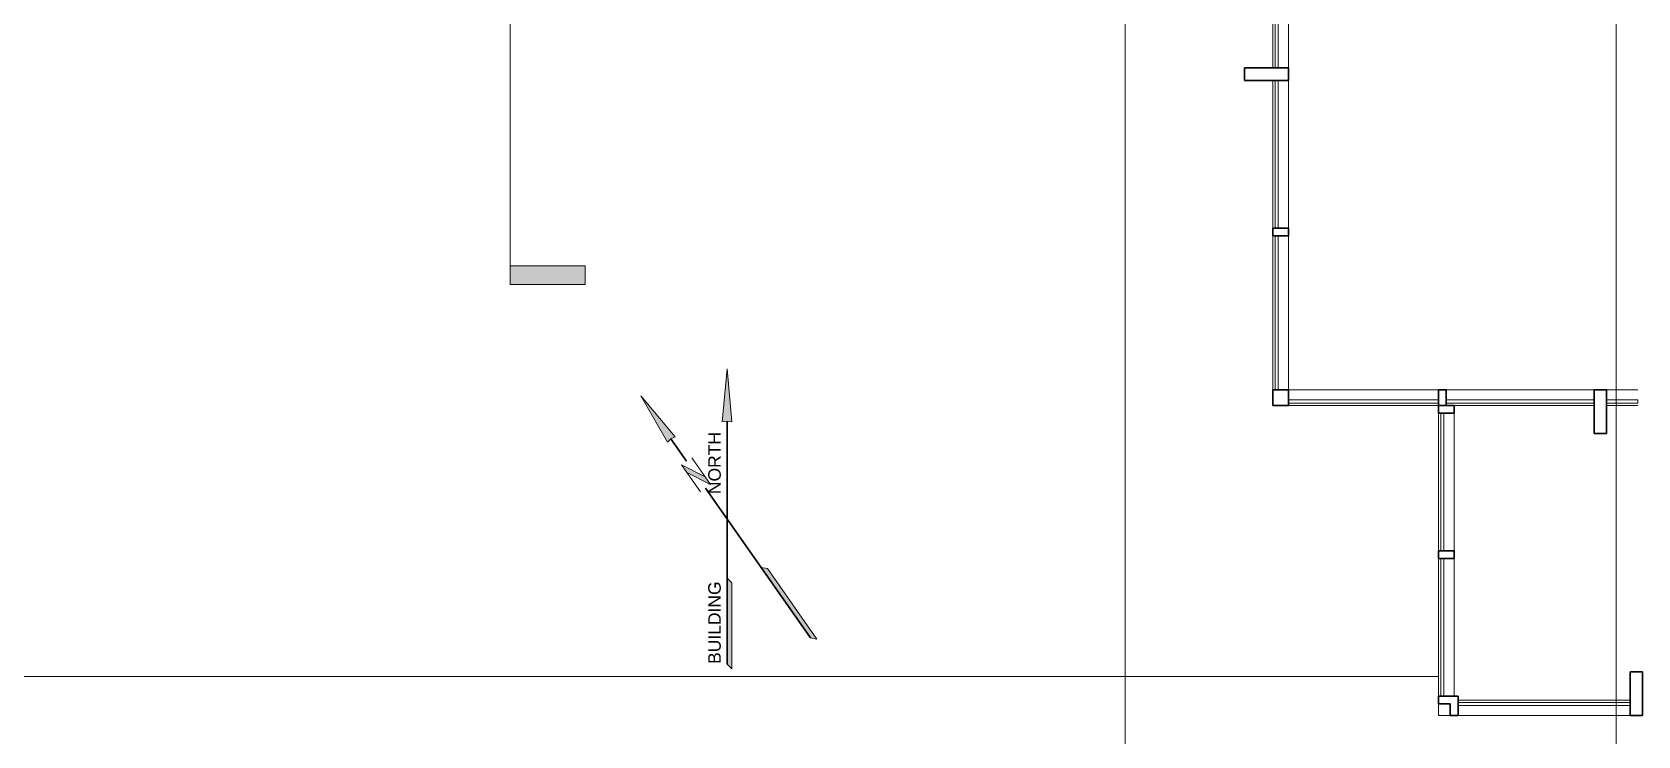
# Model space of a CAD drawing. Header units: inches. Extents: x -1969 to 2015, y -1363 to 1657.
# Drawn here: x 144 to 657, y -559 to -334 of the extents above; entities that cross this region are included whole.
import ezdxf

# ---------------------------------------------------------------- set-up
doc = ezdxf.new("R2010")
doc.units = ezdxf.units.IN
doc.header["$MEASUREMENT"] = 0
for name, color, linetype, lineweight in [('A-ANNO-NOTE', 131, 'Continuous', 9), ('A-FLOR', 192, 'Continuous', 18), ('A-GLAZ-CURT', 52, 'Continuous', 9), ('A-GLAZ-CWMG', 51, 'Continuous', 9), ('G-ANNO-SYMB', 111, 'Continuous', 9)]:
    doc.layers.add(name, color=color, linetype=linetype, lineweight=lineweight)
doc.styles.add('Arial_2', font='arial.ttf', dxfattribs={"height": 0.0625})

# ---------------------------------------------------------------- blocks, each defined once
blk = doc.blocks.new('System Panel - Glazed-538499-GROUND FLOOR')
at = {"layer": 'A-GLAZ-CURT', "lineweight": 18}
for p, q in [((24.625, 1.75), (-24.625, 1.75)), ((-24.625, 1.75), (-24.625, 0.75)), ((-24.625, 0.75), (24.625, 0.75)), ((24.625, 0.75), (24.625, 1.75))]:
    blk.add_line(p, q, dxfattribs=at)
blk = doc.blocks.new('Rectangular Mullion - 2_5_ x 5_ rectangular-530677-GROUND FLOOR')
at = {"layer": 'A-GLAZ-CWMG'}
for p, q in [((540.54, -398.84), (540.54, -448.09)), ((545.54, -398.84), (545.54, -448.09))]:
    blk.add_line(p, q, dxfattribs=at)
blk = doc.blocks.new('System Panel - Glazed-540150-GROUND FLOOR')
at = {"layer": 'A-GLAZ-CURT', "lineweight": 18}
for p, q in [((23.625, 1.75), (-23.625, 1.75)), ((-23.625, 1.75), (-23.625, 0.75)), ((-23.625, 0.75), (23.625, 0.75)), ((23.625, 0.75), (23.625, 1.75))]:
    blk.add_line(p, q, dxfattribs=at)
blk = doc.blocks.new('Rectangular Mullion - 2_5_ x 5_ rectangular-540204-GROUND FLOOR')
at = {"layer": 'A-GLAZ-CWMG'}
for p, q in [((540.54, -349.09), (540.54, -396.34)), ((545.54, -349.09), (545.54, -396.34))]:
    blk.add_line(p, q, dxfattribs=at)
blk = doc.blocks.new('Rectangular Mullion - 2_5_ x 5_ rectangular-540205-GROUND FLOOR')
at = {"layer": 'A-GLAZ-CWMG'}
for p, q in [((540.54, -297.84), (540.54, -345.09)), ((545.54, -297.84), (545.54, -345.09))]:
    blk.add_line(p, q, dxfattribs=at)
blk = doc.blocks.new('Rectangular Mullion - 2_5_ x 5_ rectangular-530509-GROUND FLOOR')
at = {"layer": 'A-GLAZ-CWMG', "lineweight": 30}
for p, q in [((-1.25, 2.5), (1.25, 2.5)), ((-1.25, -2.5), (-1.25, 2.5)), ((1.25, 2.5), (1.25, -2.5)), ((1.25, -2.5), (-1.25, -2.5))]:
    blk.add_line(p, q, dxfattribs=at)
blk = doc.blocks.new('Rectangular Mullion - 4_ x 14_ rectangular-540206-GROUND FLOOR')
at = {"layer": 'A-GLAZ-CWMG', "lineweight": 30}
for p, q in [((-2, 2.5), (2, 2.5)), ((-2, -11.5), (-2, 2.5)), ((2, 2.5), (2, -11.5)), ((2, -11.5), (-2, -11.5))]:
    blk.add_line(p, q, dxfattribs=at)
blk = doc.blocks.new('Quad Corner Mullion - 5_ x 5_ Quad Corner-539104-GROUND FLOOR')
at = {"layer": 'A-GLAZ-CWMG', "lineweight": 30}
for p, q in [((2.5, 2.5), (-2.5, 2.5)), ((-2.5, 2.5), (-2.5, -2.5)), ((2.5, -2.5), (2.5, 2.5)), ((-2.5, -2.5), (2.5, -2.5))]:
    blk.add_line(p, q, dxfattribs=at)
blk = doc.blocks.new('System Panel - Glazed-542889-GROUND FLOOR')
at = {"layer": 'A-GLAZ-CURT', "lineweight": 18}
for p, q in [((24, -0.75), (-24, -0.75)), ((-24, -0.75), (-24, -1.75)), ((-24, -1.75), (24, -1.75)), ((24, -1.75), (24, -0.75))]:
    blk.add_line(p, q, dxfattribs=at)
blk = doc.blocks.new('System Panel - Glazed-542890-GROUND FLOOR')
at = {"layer": 'A-GLAZ-CURT', "lineweight": 18}
for p, q in [((23.625, -0.75), (-23.625, -0.75)), ((-23.625, -0.75), (-23.625, -1.75)), ((-23.625, -1.75), (23.625, -1.75)), ((23.625, -1.75), (23.625, -0.75))]:
    blk.add_line(p, q, dxfattribs=at)
blk = doc.blocks.new('System Panel - Glazed-543510-GROUND FLOOR')
at = {"layer": 'A-GLAZ-CURT', "lineweight": 18}
for p, q in [((5, -0.75), (-5, -0.75)), ((-5, -0.75), (-5, -1.75)), ((-5, -1.75), (5, -1.75)), ((5, -1.75), (5, -0.75))]:
    blk.add_line(p, q, dxfattribs=at)
blk = doc.blocks.new('Rectangular Mullion - 2_5_ x 5_ rectangular-539108-GROUND FLOOR')
at = {"layer": 'A-GLAZ-CWMG'}
for p, q in [((593.54, -448.09), (545.54, -448.09)), ((593.54, -453.09), (545.54, -453.09))]:
    blk.add_line(p, q, dxfattribs=at)
blk = doc.blocks.new('Rectangular Mullion - 2_5_ x 5_ rectangular-540300-GROUND FLOOR')
at = {"layer": 'A-GLAZ-CWMG'}
for p, q in [((643.29, -448.09), (596.04, -448.09)), ((643.29, -453.09), (598.54, -453.09))]:
    blk.add_line(p, q, dxfattribs=at)
blk = doc.blocks.new('Rectangular Mullion - 2_5_ x 5_ rectangular-542884-GROUND FLOOR')
at = {"layer": 'A-GLAZ-CWMG', "lineweight": 30}
for p, q in [((-1.25, 2.5), (1.25, 2.5)), ((-1.25, -2.5), (-1.25, 2.5)), ((1.25, 2.5), (1.25, -2.5)), ((1.25, -2.5), (-1.25, -2.5))]:
    blk.add_line(p, q, dxfattribs=at)
blk = doc.blocks.new('Rectangular Mullion - 4_ x 14_ rectangular-542885-GROUND FLOOR')
at = {"layer": 'A-GLAZ-CWMG', "lineweight": 30}
for p, q in [((-2, 11.5), (2, 11.5)), ((-2, -2.5), (-2, 11.5)), ((2, 11.5), (2, -2.5)), ((2, -2.5), (-2, -2.5))]:
    blk.add_line(p, q, dxfattribs=at)
blk = doc.blocks.new('System Panel - Glazed-541335-GROUND FLOOR')
at = {"layer": 'A-GLAZ-CURT', "lineweight": 18}
for p, q in [((22, -0.75), (-22, -0.75)), ((-22, -0.75), (-22, -1.75)), ((-22, -1.75), (22, -1.75)), ((22, -1.75), (22, -0.75))]:
    blk.add_line(p, q, dxfattribs=at)
blk = doc.blocks.new('Rectangular Mullion - 2_5_ x 5_ rectangular-541358-GROUND FLOOR')
at = {"layer": 'A-GLAZ-CWMG'}
for p, q in [((593.54, -499.59), (593.54, -455.59)), ((598.54, -499.59), (598.54, -455.59))]:
    blk.add_line(p, q, dxfattribs=at)
blk = doc.blocks.new('V Corner Mullion - 5_ V Corner-556745-GROUND FLOOR')
at = {"layer": 'A-GLAZ-CWMG', "lineweight": 30}
for p, q in [((-3.75, -3.75), (-3.75, 2.5)), ((-3.75, 2.5), (-1.25, 2.5)), ((-1.25, 2.5), (-1.25, -1.25)), ((2.5, -3.75), (-3.75, -3.75)), ((-1.25, -1.25), (2.5, -1.25)), ((2.5, -1.25), (2.5, -3.75))]:
    blk.add_line(p, q, dxfattribs=at)
blk = doc.blocks.new('Rectangular Mullion - 2_5_ x 5_ rectangular-556744-GROUND FLOOR')
at = {"layer": 'A-GLAZ-CWMG'}
for p, q in [((593.54, -546.09), (593.54, -502.09)), ((598.54, -546.09), (598.54, -502.09))]:
    blk.add_line(p, q, dxfattribs=at)
blk = doc.blocks.new('Rectangular Mullion - 2_5_ x 5_ rectangular-540920-GROUND FLOOR')
at = {"layer": 'A-GLAZ-CWMG', "lineweight": 30}
for p, q in [((-1.25, 2.5), (1.25, 2.5)), ((-1.25, -2.5), (-1.25, 2.5)), ((1.25, 2.5), (1.25, -2.5)), ((1.25, -2.5), (-1.25, -2.5))]:
    blk.add_line(p, q, dxfattribs=at)
blk = doc.blocks.new('Rectangular Mullion - 2_5_ x 5_ rectangular-541933-GROUND FLOOR')
at = {"layer": 'A-GLAZ-CWMG', "lineweight": 30}
for p, q in [((0, 2.5), (-2.5, 2.5)), ((-2.5, 2.5), (-2.5, -2.5)), ((0, -2.5), (0, 2.5)), ((-2.5, -2.5), (0, -2.5))]:
    blk.add_line(p, q, dxfattribs=at)
blk = doc.blocks.new('System Panel - Glazed-544488-GROUND FLOOR')
at = {"layer": 'A-GLAZ-CURT', "lineweight": 18}
for p, q in [((27.5, 1.75), (-27.5, 1.75)), ((-27.5, 1.75), (-27.5, 0.75)), ((-27.5, 0.75), (27.5, 0.75)), ((27.5, 0.75), (27.5, 1.75))]:
    blk.add_line(p, q, dxfattribs=at)
blk = doc.blocks.new('Rectangular Mullion - 2_5_ x 5_ rectangular-541088-GROUND FLOOR')
at = {"layer": 'A-GLAZ-CWMG'}
for p, q in [((599.79, -547.34), (654.79, -547.34)), ((654.79, -552.34), (599.79, -552.34))]:
    blk.add_line(p, q, dxfattribs=at)
blk = doc.blocks.new('Rectangular Mullion - 4_ x 14_ rectangular-544485-GROUND FLOOR')
at = {"layer": 'A-GLAZ-CWMG', "lineweight": 30}
for p, q in [((-2, 2.5), (2, 2.5)), ((-2, -11.5), (-2, 2.5)), ((2, 2.5), (2, -11.5)), ((2, -11.5), (-2, -11.5))]:
    blk.add_line(p, q, dxfattribs=at)
blk = doc.blocks.new('Rectangular Mullion - 2_5_ x 5_ rectangular-543509-GROUND FLOOR')
at = {"layer": 'A-GLAZ-CWMG'}
for p, q in [((744.29, -448.09), (734.29, -448.09)), ((744.29, -453.09), (734.29, -453.09))]:
    blk.add_line(p, q, dxfattribs=at)
blk = doc.blocks.new('North_Arrow_GF - North Arrow-229977-GROUND FLOOR')
at = {"layer": 'A-ANNO-NOTE'}
h = blk.add_hatch(color=256, dxfattribs=at)
edge = h.paths.add_edge_path()
edge.add_line((0, 0.75), (0.0234, 0.4844))
edge.add_arc((0, 0.4098), 0.0781, 72.5424, 107.4576)
edge.add_line((-0.0234, 0.4844), (0, 0.75))
h = blk.add_hatch(color=256, dxfattribs=at)
edge = h.paths.add_edge_path()
edge.add_line((-0.4302, 0.6144), (-0.2586, 0.4102))
edge.add_arc((-0.2351, 0.3357), 0.0781, 107.5424, 142.4576)
edge.add_line((-0.297, 0.3833), (-0.4302, 0.6144))
for points in [[(-0.1088, 0.2099), (-0.0819, 0.1715), (-0.2004, 0.2317), (-0.2272, 0.2701)], [(0, -0.7266), (0, -0.2969), (0.0234, -0.3203), (0.0234, -0.75)], [(0.4167, -0.5952), (0.1703, -0.2432), (0.2029, -0.2489), (0.4494, -0.6009)]]:
    blk.add_hatch(color=256, dxfattribs=at).paths.add_polyline_path(points)
at = {"layer": 'A-ANNO-NOTE', "lineweight": 13}
for p, q in [((0, 0.75), (-0.0234, 0.4844)), ((0.0234, 0.4844), (0, 0.75)), ((-0.4302, 0.6144), (-0.297, 0.3833)), ((-0.2586, 0.4102), (-0.4302, 0.6144)), ((-0.2272, 0.2701), (-0.1331, 0.1357)), ((-0.1088, 0.2099), (-0.2272, 0.2701)), ((-0.2272, 0.2701), (-0.2004, 0.2317)), ((-0.176, 0.3059), (-0.0819, 0.1715)), ((-0.2004, 0.2317), (-0.0819, 0.1715)), ((-0.0819, 0.1715), (-0.1088, 0.2099)), ((0.0234, -0.3203), (0, -0.2969)), ((0, -0.2969), (0, -0.7266)), ((0.0234, -0.75), (0.0234, -0.3203)), ((0.2029, -0.2489), (0.1703, -0.2432)), ((0.1703, -0.2432), (0.4167, -0.5952)), ((0.4494, -0.6009), (0.2029, -0.2489)), ((0.4167, -0.5952), (0.4494, -0.6009)), ((0, -0.7266), (0.0234, -0.75))]:
    blk.add_line(p, q, dxfattribs=at)
at = {"layer": 'A-ANNO-NOTE', "lineweight": 30}
for p, q in [((0, -0.7266), (0, 0.488)), ((-0.2016, 0.288), (-0.2799, 0.3997)), ((0.4167, -0.5952), (-0.1075, 0.1536))]:
    blk.add_line(p, q, dxfattribs=at)
at = {"layer": 'A-ANNO-NOTE', "lineweight": 13}
for centre, start, end in [((0, 0.4098), 72.5424, 107.4576), ((-0.2351, 0.3357), 107.5424, 142.4576)]:
    blk.add_arc(centre, 0.0781, start, end, dxfattribs=at)
at = {"layer": 'A-ANNO-NOTE', "insert": (-0.0937, -0.7251), "char_height": 0.0625, "width": 1.467656, "attachment_point": 1, "rotation": 90, "style": 'Arial_2'}
blk.add_mtext('BUILDING                  NORTH', dxfattribs=at)
blk = doc.blocks.new('Section - 3_32_ x 3_8_-54337-GROUND FLOOR')
at = {"layer": 'G-ANNO-SYMB'}
blk.add_hatch(color=256, dxfattribs=at).paths.add_polyline_path([(0, 0.375), (0, 0), (-0.09375, 0), (-0.09375, 0.375)])
for p, q in [((0, 0.375), (-0.09375, 0.375)), ((-0.09375, 0.375), (-0.09375, 0)), ((0, 0), (0, 0.375)), ((-0.09375, 0), (0, 0))]:
    blk.add_line(p, q, dxfattribs=at)

msp = doc.modelspace()

# ---------------------------------------------------------------- linework, layer by layer
at = {"layer": 'A-FLOR'}
for p, q in [((99.5176, -539.8358), (593.5376, -539.8358)), ((593.5376, -548.5858), (593.5376, -552.3358)), ((593.5376, -552.3358), (597.2876, -552.3358))]:
    msp.add_line(p, q, dxfattribs=at)
at = {"layer": 'G-ANNO-SYMB'}
for p, q in [((493.3501, -744.1945), (493.3501, 453.1484)), ((296.683, 415.639), (296.683, -408.3814)), ((650.3466, 347.6699), (650.3466, -767.3678))]:
    msp.add_line(p, q, dxfattribs=at)

# ---------------------------------------------------------------- block references
at = {"layer": 'A-ANNO-NOTE', "xscale": 64, "yscale": 64, "zscale": 64}
msp.add_blockref('North_Arrow_GF - North Arrow-229977-GROUND FLOOR', (366.0376, -489.3713), dxfattribs=at)
at = {"layer": 'A-GLAZ-CURT'}
for name, p, rotation in [('System Panel - Glazed-540150-GROUND FLOOR', (543.0376, -321.4608), 89.99999999999991), ('System Panel - Glazed-540150-GROUND FLOOR', (543.0376, -372.7108), 89.99999999999991), ('System Panel - Glazed-538499-GROUND FLOOR', (543.0376, -423.4608), 89.99999999999991), ('System Panel - Glazed-541335-GROUND FLOOR', (596.0376, -477.5858), 269.9999999999999), ('System Panel - Glazed-541335-GROUND FLOOR', (596.0376, -524.0858), 269.9999999999999)]:
    msp.add_blockref(name, p, dxfattribs=dict(at, rotation=rotation))
for name, p in [('System Panel - Glazed-542889-GROUND FLOOR', (569.5376, -450.5858)), ('System Panel - Glazed-542890-GROUND FLOOR', (619.6626, -450.5858)), ('System Panel - Glazed-543510-GROUND FLOOR', (652.2876, -450.5858)), ('System Panel - Glazed-544488-GROUND FLOOR', (627.2876, -549.8358))]:
    msp.add_blockref(name, p, dxfattribs=at)
at = {"layer": 'A-GLAZ-CWMG'}
for name, p in [('Rectangular Mullion - 2_5_ x 5_ rectangular-540205-GROUND FLOOR', (0, 0)), ('Rectangular Mullion - 2_5_ x 5_ rectangular-540204-GROUND FLOOR', (0, 0)), ('Rectangular Mullion - 2_5_ x 5_ rectangular-530677-GROUND FLOOR', (0, 0)), ('Rectangular Mullion - 2_5_ x 5_ rectangular-539108-GROUND FLOOR', (0, 0)), ('Rectangular Mullion - 2_5_ x 5_ rectangular-540300-GROUND FLOOR', (0, 0)), ('Rectangular Mullion - 2_5_ x 5_ rectangular-543509-GROUND FLOOR', (-87, 0)), ('Rectangular Mullion - 2_5_ x 5_ rectangular-541358-GROUND FLOOR', (0, 0)), ('Rectangular Mullion - 2_5_ x 5_ rectangular-556744-GROUND FLOOR', (0, 0)), ('Rectangular Mullion - 2_5_ x 5_ rectangular-541088-GROUND FLOOR', (0, 0))]:
    msp.add_blockref(name, p, dxfattribs=at)
at = {"layer": 'A-GLAZ-CWMG', "extrusion": (0, 0, -1)}
for name, p, rotation in [('Rectangular Mullion - 4_ x 14_ rectangular-540206-GROUND FLOOR', (-543.0376, -347.0858), 90.0000000000001), ('Rectangular Mullion - 2_5_ x 5_ rectangular-530509-GROUND FLOOR', (-543.0376, -397.5858), 90.0000000000001), ('Rectangular Mullion - 2_5_ x 5_ rectangular-542884-GROUND FLOOR', (-594.7876, -450.5858), 180), ('Rectangular Mullion - 4_ x 14_ rectangular-542885-GROUND FLOOR', (-645.2876, -450.5858), 180), ('Rectangular Mullion - 2_5_ x 5_ rectangular-540920-GROUND FLOOR', (-596.0376, -500.8358), 270.0000000000001), ('Rectangular Mullion - 4_ x 14_ rectangular-544485-GROUND FLOOR', (-656.7876, -549.8358), 180), ('V Corner Mullion - 5_ V Corner-556745-GROUND FLOOR', (-596.0376, -549.8358), 270.0000000000001)]:
    msp.add_blockref(name, p, dxfattribs=dict(at, rotation=rotation))
at = {"layer": 'A-GLAZ-CWMG'}
for name, p, rotation in [('Quad Corner Mullion - 5_ x 5_ Quad Corner-539104-GROUND FLOOR', (543.0376, -450.5858), 269.9999999999999), ('Rectangular Mullion - 2_5_ x 5_ rectangular-541933-GROUND FLOOR', (596.0376, -453.0858), 89.9999999999999)]:
    msp.add_blockref(name, p, dxfattribs=dict(at, rotation=rotation))
at = {"layer": 'G-ANNO-SYMB', "extrusion": (0, 0, -1), "xscale": 63.99999999999997, "yscale": 63.99999999999997, "zscale": 63.99999999999997, "rotation": 90.00000000000053}
msp.add_blockref('Section - 3_32_ x 3_8_-54337-GROUND FLOOR', (-296.683, -408.3814), dxfattribs=at)

doc.saveas('drawing.dxf')
